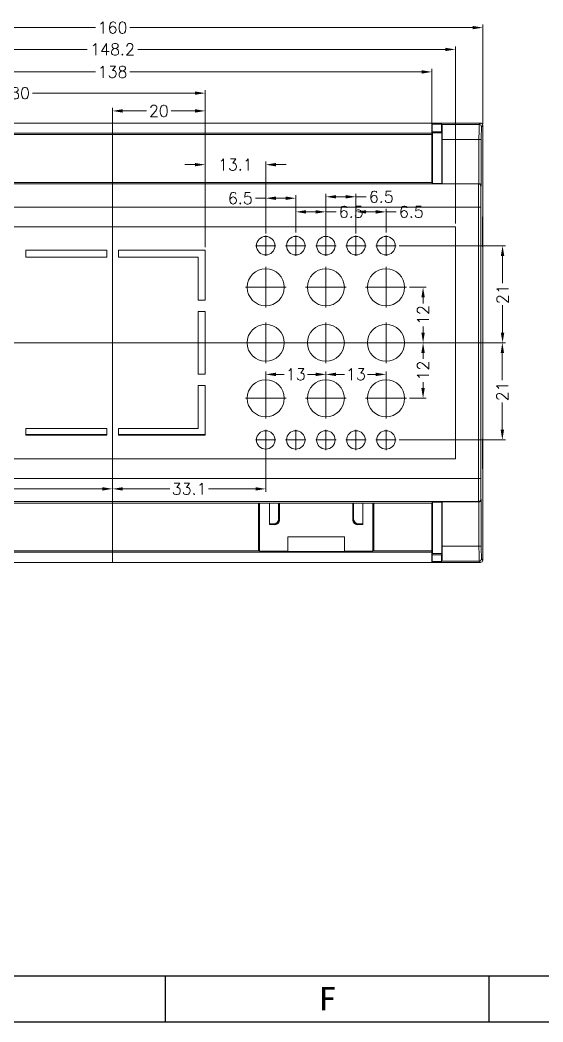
# Model space of a CAD drawing. Header units: millimetres. Extents: x -259 to 335, y 280 to 700.
# Drawn here: x -115.9 to -2.9, y 280.3 to 496.9 of the extents above; entities that cross this region are included whole.
import ezdxf
from ezdxf.enums import TextEntityAlignment as Align
from ezdxf.lldxf.tags import DXFTag

# ---------------------------------------------------------------- set-up
doc = ezdxf.new("R2010")
doc.units = ezdxf.units.MM
doc.header["$MEASUREMENT"] = 0
doc.layers.get('0').update_dxf_attribs({"linetype": 'CONTINUOUS'})
doc.layers.get('Defpoints').update_dxf_attribs({"linetype": 'CONTINUOUS'})
doc.layers.add('1', color=7, linetype='CONTINUOUS')
doc.styles.add('ROMANC', font='romanc.shx', dxfattribs={"bigfont": 'gbcbig.shx'})
doc.styles.add('TEXTSTYLE_0', font='txt', dxfattribs={"width": 0.8})
tags = doc.linetypes.add('CENTER', pattern=[47.5, 22, -8.5, 8.5, -8.5]).pattern_tags.tags
tags[10:11] = [DXFTag(74, 4), DXFTag(75, 0), DXFTag(340, '0'), DXFTag(46, 0.0), DXFTag(50, 0.0), DXFTag(44, 0.0), DXFTag(45, 0.0)]
tags[8:9] = [DXFTag(74, 4), DXFTag(75, 0), DXFTag(340, '0'), DXFTag(46, 0.0), DXFTag(50, 0.0), DXFTag(44, 0.0), DXFTag(45, 0.0)]
tags[6:7] = [DXFTag(74, 4), DXFTag(75, 0), DXFTag(340, '0'), DXFTag(46, 0.0), DXFTag(50, 0.0), DXFTag(44, 0.0), DXFTag(45, 0.0)]
tags[4:5] = [DXFTag(74, 4), DXFTag(75, 0), DXFTag(340, '0'), DXFTag(46, 0.0), DXFTag(50, 0.0), DXFTag(44, 0.0), DXFTag(45, 0.0)]
doc.dimstyles.new('YanXiu', dxfattribs={"dimtxt": 2.5, "dimasz": 2.2, "dimexe": 0.66, "dimexo": 0.66, "dimgap": 0.66, "dimtad": 0, "dimdec": 1, "dimzin": 0, "dimdsep": 46, "dimtxsty": 'ROMANC', "dimcen": 0, "dimclrd": 131, "dimclre": 131, "dimclrt": 42, "dimadec": 0, "dimazin": 0, "dimtfac": 1, "dimtdec": 4, "dimtofl": 0, "dimtmove": 0, "dimatfit": 3, "dimfxl": 0, "dimtolj": 1, "dimtzin": 0, "dimlwd": 0, "dimlwe": 0, "dimarcsym": 0})

# ---------------------------------------------------------------- blocks, each defined once
blk = doc.blocks.new('*D2')
at = {"color": 131, "lineweight": 5}
for p, q in [((-155.95, 447.81), (-155.95, 481.79)), ((-153.75, 481.13), (-118.63, 481.13)), ((-78.15, 481.13), (-113.26, 481.13)), ((-75.95, 447.81), (-75.95, 481.79))]:
    blk.add_line(p, q, dxfattribs=at)
at = {"color": 131, "lineweight": 18}
for points in [[(-153.75, 481.5), (-153.75, 480.77), (-155.95, 481.13)], [(-78.15, 481.5), (-78.15, 480.77), (-75.95, 481.13)]]:
    blk.add_solid(points, dxfattribs=at)
at = {"layer": 'Defpoints', "color": 0, "lineweight": 18}
for p in [(-75.95, 481.13), (-155.95, 447.15), (-75.95, 447.15)]:
    blk.add_point(p, dxfattribs=at)
at = {"color": 42, "lineweight": 18, "insert": (-115.95, 481.13), "char_height": 2.5, "attachment_point": 5, "style": 'ROMANC'}
blk.add_mtext('80', dxfattribs=at)
blk = doc.blocks.new('*D3')
at = {"color": 131, "lineweight": 5}
for p, q in [((-95.95, 471.16), (-95.95, 477.95)), ((-93.75, 477.29), (-88.63, 477.29)), ((-78.15, 477.29), (-83.26, 477.29)), ((-75.95, 477.36), (-75.95, 476.63))]:
    blk.add_line(p, q, dxfattribs=at)
at = {"color": 131, "lineweight": 18}
for points in [[(-93.75, 477.66), (-93.75, 476.92), (-95.95, 477.29)], [(-78.15, 477.66), (-78.15, 476.92), (-75.95, 477.29)]]:
    blk.add_solid(points, dxfattribs=at)
at = {"layer": 'Defpoints', "color": 0, "lineweight": 18}
for p in [(-75.95, 478.02), (-75.95, 477.29), (-95.95, 470.5)]:
    blk.add_point(p, dxfattribs=at)
at = {"color": 42, "lineweight": 18, "insert": (-85.95, 477.29), "char_height": 2.5, "attachment_point": 5, "style": 'ROMANC'}
blk.add_mtext('20', dxfattribs=at)
blk = doc.blocks.new('*D4')
at = {"color": 131, "lineweight": 5}
for p, q in [((-164.96, 474.75), (-164.96, 486.38)), ((-162.76, 485.72), (-99.64, 485.72)), ((-29.14, 485.72), (-92.25, 485.72)), ((-26.94, 474.75), (-26.94, 486.38))]:
    blk.add_line(p, q, dxfattribs=at)
at = {"color": 131, "lineweight": 18}
for points in [[(-162.76, 486.08), (-162.76, 485.35), (-164.96, 485.72)], [(-29.14, 486.08), (-29.14, 485.35), (-26.94, 485.72)]]:
    blk.add_solid(points, dxfattribs=at)
at = {"layer": 'Defpoints', "color": 0, "lineweight": 18}
for p in [(-26.94, 485.72), (-164.96, 474.09), (-26.94, 474.09)]:
    blk.add_point(p, dxfattribs=at)
at = {"color": 42, "lineweight": 18, "insert": (-95.95, 485.72), "char_height": 2.5, "attachment_point": 5, "style": 'ROMANC'}
blk.add_mtext('138', dxfattribs=at)
blk = doc.blocks.new('*D5')
at = {"color": 131, "lineweight": 5}
for p, q in [((-170.05, 452.91), (-170.05, 491.24)), ((-167.85, 490.58), (-101.43, 490.58)), ((-24.05, 490.58), (-90.46, 490.58)), ((-21.85, 452.91), (-21.85, 491.24))]:
    blk.add_line(p, q, dxfattribs=at)
at = {"color": 131, "lineweight": 18}
for points in [[(-167.85, 490.94), (-167.85, 490.21), (-170.05, 490.58)], [(-24.05, 490.94), (-24.05, 490.21), (-21.85, 490.58)]]:
    blk.add_solid(points, dxfattribs=at)
at = {"layer": 'Defpoints', "color": 0, "lineweight": 18}
for p in [(-21.85, 490.58), (-170.05, 452.25), (-21.85, 452.25)]:
    blk.add_point(p, dxfattribs=at)
at = {"color": 42, "lineweight": 18, "insert": (-95.95, 490.58), "char_height": 2.5, "attachment_point": 5, "style": 'ROMANC'}
blk.add_mtext('148.2', dxfattribs=at)
blk = doc.blocks.new('*D11')
at = {"color": 131, "lineweight": 5}
for p, q in [((-62.85, 458.41), (-65.05, 458.41)), ((-62.85, 450.81), (-62.85, 459.07)), ((-58.55, 458.41), (-60.65, 458.41)), ((-56.35, 451.01), (-56.35, 459.07))]:
    blk.add_line(p, q, dxfattribs=at)
at = {"color": 131, "lineweight": 18}
for points in [[(-60.65, 458.78), (-60.65, 458.04), (-62.85, 458.41)], [(-58.55, 458.78), (-58.55, 458.04), (-56.35, 458.41)]]:
    blk.add_solid(points, dxfattribs=at)
at = {"layer": 'Defpoints', "color": 0, "lineweight": 18}
for p in [(-56.35, 458.41), (-62.85, 450.15), (-56.35, 450.35)]:
    blk.add_point(p, dxfattribs=at)
at = {"color": 42, "lineweight": 18, "insert": (-68.33, 458.41), "char_height": 2.5, "attachment_point": 5, "style": 'ROMANC'}
blk.add_mtext('6.5', dxfattribs=at)
blk = doc.blocks.new('*D12')
at = {"color": 131, "lineweight": 5}
for p, q in [((-56.35, 453.59), (-56.35, 456.12)), ((-54.15, 455.46), (-52.05, 455.46)), ((-49.85, 449.96), (-49.85, 456.12)), ((-49.85, 455.46), (-47.65, 455.46))]:
    blk.add_line(p, q, dxfattribs=at)
at = {"color": 131, "lineweight": 18}
for points in [[(-54.15, 455.83), (-54.15, 455.09), (-56.35, 455.46)], [(-52.05, 455.83), (-52.05, 455.09), (-49.85, 455.46)]]:
    blk.add_solid(points, dxfattribs=at)
at = {"layer": 'Defpoints', "color": 0, "lineweight": 18}
for p in [(-49.85, 455.46), (-56.35, 452.93), (-49.85, 449.3)]:
    blk.add_point(p, dxfattribs=at)
at = {"color": 42, "lineweight": 18, "insert": (-44.37, 455.46), "char_height": 2.5, "attachment_point": 5, "style": 'ROMANC'}
blk.add_mtext('6.5', dxfattribs=at)
blk = doc.blocks.new('*D13')
at = {"color": 131, "lineweight": 5}
for p, q in [((-49.85, 453.7), (-49.85, 459.38)), ((-43.35, 450.81), (-43.35, 459.38)), ((-47.65, 458.72), (-45.55, 458.72)), ((-43.35, 458.72), (-41.15, 458.72))]:
    blk.add_line(p, q, dxfattribs=at)
at = {"color": 131, "lineweight": 18}
for points in [[(-47.65, 459.09), (-47.65, 458.36), (-49.85, 458.72)], [(-45.55, 459.09), (-45.55, 458.36), (-43.35, 458.72)]]:
    blk.add_solid(points, dxfattribs=at)
at = {"layer": 'Defpoints', "color": 0, "lineweight": 18}
for p in [(-43.35, 458.72), (-49.85, 453.04), (-43.35, 450.15)]:
    blk.add_point(p, dxfattribs=at)
at = {"color": 42, "lineweight": 18, "insert": (-37.87, 458.72), "char_height": 2.5, "attachment_point": 5, "style": 'ROMANC'}
blk.add_mtext('6.5', dxfattribs=at)
blk = doc.blocks.new('*D14')
at = {"color": 131, "lineweight": 5}
for p, q in [((-43.35, 453.56), (-43.35, 456.12)), ((-41.15, 455.46), (-39.05, 455.46)), ((-36.85, 451.01), (-36.85, 456.12)), ((-36.85, 455.46), (-34.65, 455.46))]:
    blk.add_line(p, q, dxfattribs=at)
at = {"color": 131, "lineweight": 18}
for points in [[(-41.15, 455.83), (-41.15, 455.09), (-43.35, 455.46)], [(-39.05, 455.83), (-39.05, 455.09), (-36.85, 455.46)]]:
    blk.add_solid(points, dxfattribs=at)
at = {"layer": 'Defpoints', "color": 0, "lineweight": 18}
for p in [(-36.85, 455.46), (-43.35, 452.9), (-36.85, 450.35)]:
    blk.add_point(p, dxfattribs=at)
at = {"color": 42, "lineweight": 18, "insert": (-31.37, 455.46), "char_height": 2.5, "attachment_point": 5, "style": 'ROMANC'}
blk.add_mtext('6.5', dxfattribs=at)
blk = doc.blocks.new('*D15')
at = {"color": 131, "lineweight": 5}
for p, q in [((-33.99, 448.15), (-11, 448.15)), ((-11.66, 445.95), (-11.66, 440.04)), ((-11.66, 429.35), (-11.66, 435.27)), ((-19.92, 427.15), (-11, 427.15))]:
    blk.add_line(p, q, dxfattribs=at)
at = {"color": 131, "lineweight": 18}
for points in [[(-12.03, 445.95), (-11.29, 445.95), (-11.66, 448.15)], [(-12.03, 429.35), (-11.29, 429.35), (-11.66, 427.15)]]:
    blk.add_solid(points, dxfattribs=at)
at = {"layer": 'Defpoints', "color": 0, "lineweight": 18}
for p in [(-34.65, 448.15), (-20.58, 427.15), (-11.66, 427.15)]:
    blk.add_point(p, dxfattribs=at)
at = {"color": 42, "lineweight": 18, "insert": (-11.66, 437.65), "char_height": 2.5, "attachment_point": 5, "rotation": 90, "style": 'ROMANC'}
blk.add_mtext('21', dxfattribs=at)
blk = doc.blocks.new('*D16')
at = {"color": 131, "lineweight": 5}
for p, q in [((-31.79, 439.15), (-28.18, 439.15)), ((-28.84, 436.95), (-28.84, 435.66)), ((-28.84, 429.35), (-28.84, 430.65)), ((-30.85, 427.15), (-28.18, 427.15))]:
    blk.add_line(p, q, dxfattribs=at)
at = {"color": 131, "lineweight": 18}
for points in [[(-29.21, 436.95), (-28.47, 436.95), (-28.84, 439.15)], [(-29.21, 429.35), (-28.47, 429.35), (-28.84, 427.15)]]:
    blk.add_solid(points, dxfattribs=at)
at = {"layer": 'Defpoints', "color": 0, "lineweight": 18}
for p in [(-32.45, 439.15), (-31.51, 427.15), (-28.84, 427.15)]:
    blk.add_point(p, dxfattribs=at)
at = {"color": 42, "lineweight": 18, "insert": (-28.84, 433.15), "char_height": 2.5, "attachment_point": 5, "rotation": 90, "style": 'ROMANC'}
blk.add_mtext('12', dxfattribs=at)
blk = doc.blocks.new('*D17')
at = {"color": 131, "lineweight": 5}
for p, q in [((-30.19, 427.15), (-28.18, 427.15)), ((-28.84, 424.95), (-28.84, 423.66)), ((-28.84, 417.35), (-28.84, 418.65)), ((-31.79, 415.15), (-28.18, 415.15))]:
    blk.add_line(p, q, dxfattribs=at)
at = {"color": 131, "lineweight": 18}
for points in [[(-29.21, 424.95), (-28.47, 424.95), (-28.84, 427.15)], [(-29.21, 417.35), (-28.47, 417.35), (-28.84, 415.15)]]:
    blk.add_solid(points, dxfattribs=at)
at = {"layer": 'Defpoints', "color": 0, "lineweight": 18}
for p in [(-30.85, 427.15), (-32.45, 415.15), (-28.84, 415.15)]:
    blk.add_point(p, dxfattribs=at)
at = {"color": 42, "lineweight": 18, "insert": (-28.84, 421.15), "char_height": 2.5, "attachment_point": 5, "rotation": 90, "style": 'ROMANC'}
blk.add_mtext('12', dxfattribs=at)
blk = doc.blocks.new('*D18')
at = {"color": 131, "lineweight": 5}
for p, q in [((-62.85, 418.24), (-62.85, 420.98)), ((-60.65, 420.32), (-58.85, 420.32)), ((-52.05, 420.32), (-53.84, 420.32)), ((-49.85, 418.24), (-49.85, 420.98))]:
    blk.add_line(p, q, dxfattribs=at)
at = {"color": 131, "lineweight": 18}
for points in [[(-60.65, 420.69), (-60.65, 419.95), (-62.85, 420.32)], [(-52.05, 420.69), (-52.05, 419.95), (-49.85, 420.32)]]:
    blk.add_solid(points, dxfattribs=at)
at = {"layer": 'Defpoints', "color": 0, "lineweight": 18}
for p in [(-49.85, 420.32), (-62.85, 417.58), (-49.85, 417.58)]:
    blk.add_point(p, dxfattribs=at)
at = {"color": 42, "lineweight": 18, "insert": (-56.35, 420.32), "char_height": 2.5, "attachment_point": 5, "style": 'ROMANC'}
blk.add_mtext('13', dxfattribs=at)
blk = doc.blocks.new('*D19')
at = {"color": 131, "lineweight": 5}
for p, q in [((-49.85, 420.27), (-49.85, 420.98)), ((-47.65, 420.32), (-45.85, 420.32)), ((-39.05, 420.32), (-40.84, 420.32)), ((-36.85, 418.38), (-36.85, 420.98))]:
    blk.add_line(p, q, dxfattribs=at)
at = {"color": 131, "lineweight": 18}
for points in [[(-47.65, 420.69), (-47.65, 419.95), (-49.85, 420.32)], [(-39.05, 420.69), (-39.05, 419.95), (-36.85, 420.32)]]:
    blk.add_solid(points, dxfattribs=at)
at = {"layer": 'Defpoints', "color": 0, "lineweight": 18}
for p in [(-36.85, 420.32), (-49.85, 419.61), (-36.85, 417.72)]:
    blk.add_point(p, dxfattribs=at)
at = {"color": 42, "lineweight": 18, "insert": (-43.35, 420.32), "char_height": 2.5, "attachment_point": 5, "style": 'ROMANC'}
blk.add_mtext('13', dxfattribs=at)
blk = doc.blocks.new('*D20')
at = {"color": 131, "lineweight": 5}
for p, q in [((-12.73, 427.15), (-11.05, 427.15)), ((-11.71, 424.95), (-11.71, 419.04)), ((-11.71, 408.35), (-11.71, 414.27)), ((-33.99, 406.15), (-11.05, 406.15))]:
    blk.add_line(p, q, dxfattribs=at)
at = {"color": 131, "lineweight": 18}
for points in [[(-12.07, 424.95), (-11.34, 424.95), (-11.71, 427.15)], [(-12.07, 408.35), (-11.34, 408.35), (-11.71, 406.15)]]:
    blk.add_solid(points, dxfattribs=at)
at = {"layer": 'Defpoints', "color": 0, "lineweight": 18}
for p in [(-13.39, 427.15), (-11.71, 427.15), (-34.65, 406.15)]:
    blk.add_point(p, dxfattribs=at)
at = {"color": 42, "lineweight": 18, "insert": (-11.71, 416.65), "char_height": 2.5, "attachment_point": 5, "rotation": 90, "style": 'ROMANC'}
blk.add_mtext('21', dxfattribs=at)
blk = doc.blocks.new('SUN_6HWZ35TKK40GSGJE8VEUYAXIAKM')
at = {"color": 7, "linetype": 'Continuous'}
for p, q in [((-584, 10), (-10, 10)), ((-420, 0), (-420, 10)), ((-350, 0), (-350, 10)), ((-594, 0), (0, 0))]:
    blk.add_line(p, q, dxfattribs=at)
at = {"color": 2, "style": 'TEXTSTYLE_0', "width": 0.937433}
blk.add_text('F', height=5, dxfattribs=at).set_placement((-386.99, 2.53), (-382.99, 2.53), align=Align.FIT)
blk = doc.blocks.new('*D32')
at = {"color": 131, "lineweight": 5}
for p, q in [((-75.95, 465.46), (-75.95, 466.33)), ((-62.85, 458.41), (-62.85, 466.33)), ((-78.15, 465.67), (-80.35, 465.67)), ((-60.65, 465.67), (-58.45, 465.67))]:
    blk.add_line(p, q, dxfattribs=at)
at = {"color": 131, "lineweight": 18}
for points in [[(-78.15, 466.03), (-78.15, 465.3), (-75.95, 465.67)], [(-60.65, 466.03), (-60.65, 465.3), (-62.85, 465.67)]]:
    blk.add_solid(points, dxfattribs=at)
at = {"layer": 'Defpoints', "color": 0, "lineweight": 18}
for p in [(-75.95, 464.8), (-62.85, 465.67), (-62.85, 457.75)]:
    blk.add_point(p, dxfattribs=at)
at = {"color": 42, "lineweight": 18, "insert": (-69.4, 465.67), "char_height": 2.5, "attachment_point": 5, "style": 'ROMANC'}
blk.add_mtext('13.1', dxfattribs=at)
blk = doc.blocks.new('*D34')
at = {"color": 131, "lineweight": 5}
for p, q in [((-175.95, 474.22), (-175.95, 495.95)), ((-173.75, 495.29), (-99.64, 495.29)), ((-18.15, 495.29), (-92.25, 495.29)), ((-15.95, 474.4), (-15.95, 495.95))]:
    blk.add_line(p, q, dxfattribs=at)
at = {"color": 131, "lineweight": 18}
for points in [[(-173.75, 495.66), (-173.75, 494.93), (-175.95, 495.29)], [(-18.15, 495.66), (-18.15, 494.93), (-15.95, 495.29)]]:
    blk.add_solid(points, dxfattribs=at)
at = {"layer": 'Defpoints', "color": 0, "lineweight": 18}
for p in [(-15.95, 495.29), (-175.95, 473.56), (-15.95, 473.74)]:
    blk.add_point(p, dxfattribs=at)
at = {"color": 42, "lineweight": 18, "insert": (-95.95, 495.29), "char_height": 2.5, "attachment_point": 5, "style": 'ROMANC'}
blk.add_mtext('160', dxfattribs=at)
blk = doc.blocks.new('*D36')
at = {"color": 131, "lineweight": 5}
for p, q in [((-164.05, 411.03), (-164.05, 394.91)), ((-95.95, 399.7), (-95.95, 394.91)), ((-161.85, 395.57), (-134.17, 395.57)), ((-98.15, 395.57), (-125.82, 395.57))]:
    blk.add_line(p, q, dxfattribs=at)
at = {"color": 131, "lineweight": 18}
for points in [[(-161.85, 395.93), (-161.85, 395.2), (-164.05, 395.57)], [(-98.15, 395.93), (-98.15, 395.2), (-95.95, 395.57)]]:
    blk.add_solid(points, dxfattribs=at)
at = {"layer": 'Defpoints', "color": 0, "lineweight": 18}
for p in [(-164.05, 411.69), (-95.95, 400.36), (-95.95, 395.57)]:
    blk.add_point(p, dxfattribs=at)
at = {"color": 42, "lineweight": 18, "insert": (-130, 395.57), "char_height": 2.5, "attachment_point": 5, "style": 'ROMANC'}
blk.add_mtext('68.1', dxfattribs=at)
blk = doc.blocks.new('*D37')
at = {"color": 131, "lineweight": 5}
for p, q in [((-62.85, 404.31), (-62.85, 394.91)), ((-95.95, 399.04), (-95.95, 394.91)), ((-93.75, 395.57), (-83.57, 395.57)), ((-65.05, 395.57), (-75.22, 395.57))]:
    blk.add_line(p, q, dxfattribs=at)
at = {"color": 131, "lineweight": 18}
for points in [[(-93.75, 395.93), (-93.75, 395.2), (-95.95, 395.57)], [(-65.05, 395.93), (-65.05, 395.2), (-62.85, 395.57)]]:
    blk.add_solid(points, dxfattribs=at)
at = {"layer": 'Defpoints', "color": 0, "lineweight": 18}
for p in [(-62.85, 404.97), (-95.95, 399.7), (-62.85, 395.57)]:
    blk.add_point(p, dxfattribs=at)
at = {"color": 42, "lineweight": 18, "insert": (-79.4, 395.57), "char_height": 2.5, "attachment_point": 5, "style": 'ROMANC'}
blk.add_mtext('33.1', dxfattribs=at)

msp = doc.modelspace()

# ---------------------------------------------------------------- linework, layer by layer
at = {"layer": '1', "color": 7, "linetype": 'Continuous', "lineweight": 13}
for p, q in [((-16.45, 474.65), (-175.45, 474.65)), ((-26.94, 474.65), (-26.84, 474.41)), ((-16.45, 474.65), (-26.94, 474.65)), ((-26.94, 474.65), (-26.94, 473.52)), ((-24.86, 474.41), (-26.84, 474.41)), ((-26.84, 474.41), (-26.84, 472.77)), ((-24.86, 474.41), (-24.86, 472.77)), ((-24.77, 474.34), (-24.86, 474.41)), ((-16.45, 474.65), (-16.73, 474.34)), ((-26.94, 472.45), (-164.96, 472.45)), ((-26.94, 473.52), (-26.93, 473.52)), ((-26.94, 473.45), (-26.94, 472.45)), ((-26.93, 473.45), (-26.94, 473.45)), ((-26.93, 472.45), (-26.94, 472.45)), ((-26.93, 473.52), (-26.93, 461.8)), ((-26.93, 472.45), (-26.93, 473.45)), ((-26.93, 473.45), (-26.93, 473.45)), ((-26.93, 472.45), (-26.93, 472.45)), ((-26.84, 472.77), (-26.82, 472.53)), ((-24.86, 472.77), (-26.84, 472.77)), ((-26.82, 461.58), (-26.82, 472.53)), ((-26.82, 472.53), (-24.78, 472.53)), ((-24.78, 472.53), (-24.86, 472.77)), ((-24.78, 472.53), (-24.78, 471.61)), ((-24.77, 474.34), (-16.73, 474.34)), ((-16.23, 473.84), (-15.95, 474.15)), ((-15.95, 474.15), (-15.95, 380.15)), ((-15.95, 380.15), (-15.95, 474.15)), ((-26.93, 472.17), (-164.96, 472.17)), ((-24.78, 471.61), (-24.75, 471.6)), ((-24.78, 471.61), (-24.78, 470.15)), ((-24.78, 470.15), (-24.75, 470.17)), ((-24.78, 470.15), (-24.78, 464.75)), ((-24.71, 461.54), (-24.71, 471.14)), ((-24.71, 471.14), (-16.76, 471.14)), ((-16.76, 471.14), (-16.76, 461.54)), ((-16.76, 471.14), (-16.26, 471.14)), ((-16.26, 461.05), (-16.26, 471.14)), ((-24.78, 464.75), (-24.75, 464.73)), ((-24.78, 464.75), (-24.78, 462.82)), ((-24.78, 462.82), (-24.75, 462.83)), ((-24.78, 462.82), (-24.78, 461.58)), ((-16.87, 397.81), (-16.87, 456.5)), ((-16.87, 456.5), (-16.37, 456.5)), ((-16.37, 456.5), (-16.37, 397.81)), ((-15.98, 454.4), (-16.01, 454.4)), ((-16.01, 454.4), (-16.01, 447.9)), ((-15.98, 454.4), (-15.98, 447.9)), ((-21.85, 452.25), (-170.05, 452.25)), ((-21.85, 402.05), (-21.85, 452.25)), ((-114.7, 447.15), (-97.2, 447.15)), ((-114.7, 447.15), (-114.7, 445.65)), ((-97.2, 447.15), (-97.2, 445.65)), ((-94.7, 447.15), (-75.95, 447.15)), ((-94.7, 447.15), (-94.7, 445.65)), ((-75.95, 436.4), (-75.95, 447.15)), ((-15.98, 447.9), (-16.01, 447.9)), ((-114.7, 445.65), (-97.2, 445.65)), ((-94.7, 445.65), (-77.45, 445.65)), ((-77.45, 436.4), (-77.45, 445.65)), ((-75.95, 436.4), (-77.45, 436.4)), ((-77.45, 420.4), (-77.45, 433.9)), ((-75.95, 433.9), (-77.45, 433.9)), ((-75.95, 420.4), (-75.95, 433.9)), ((-75.95, 420.4), (-77.45, 420.4)), ((-75.95, 417.9), (-77.45, 417.9)), ((-77.45, 408.65), (-77.45, 417.9)), ((-75.95, 407.15), (-75.95, 417.9)), ((-97.2, 408.65), (-114.7, 408.65)), ((-114.7, 407.15), (-114.7, 408.65)), ((-114.7, 407.36), (-97.2, 407.36)), ((-97.2, 407.15), (-97.2, 408.65)), ((-77.45, 408.65), (-94.7, 408.65)), ((-94.7, 407.15), (-94.7, 408.65)), ((-94.7, 407.36), (-75.95, 407.36)), ((-97.2, 407.15), (-114.7, 407.15)), ((-75.95, 407.15), (-94.7, 407.15)), ((-15.98, 406.4), (-16.01, 406.4)), ((-16.01, 399.9), (-16.01, 406.4)), ((-15.98, 399.9), (-15.98, 406.4)), ((-170.05, 402.05), (-21.85, 402.05)), ((-15.98, 399.9), (-16.01, 399.9)), ((-16.87, 397.81), (-16.37, 397.81)), ((-64.44, 382.14), (-64.44, 392.5)), ((-64.22, 382.07), (-64.22, 392.5)), ((-62.02, 387.83), (-62.02, 392.5)), ((-60.05, 389.03), (-60.05, 392.5)), ((-59.96, 388.95), (-59.96, 392.5)), ((-59.85, 388.83), (-59.85, 392.5)), ((-44.05, 392.5), (-44.05, 388.83)), ((-43.93, 392.5), (-43.93, 388.95)), ((-43.85, 392.5), (-43.85, 389.03)), ((-41.87, 392.5), (-41.87, 387.83)), ((-39.67, 392.5), (-39.67, 382.07)), ((-39.45, 382.14), (-39.45, 392.5)), ((-26.93, 380.78), (-26.93, 392.5)), ((-26.82, 392.72), (-26.82, 381.57)), ((-24.78, 391.48), (-24.78, 392.72)), ((-24.71, 392.76), (-24.71, 383.16)), ((-16.76, 383.16), (-16.76, 392.76)), ((-16.26, 393.26), (-16.26, 383.16)), ((-24.78, 391.48), (-24.75, 391.47)), ((-24.78, 389.56), (-24.78, 391.48)), ((-61.04, 388.03), (-62.02, 388.03)), ((-60.96, 387.95), (-62.02, 387.95)), ((-60.85, 387.83), (-62.02, 387.83)), ((-60.85, 387.83), (-60.96, 387.95)), ((-59.96, 388.95), (-59.85, 388.83)), ((-44.05, 388.83), (-43.93, 388.95)), ((-42.93, 387.95), (-43.05, 387.83)), ((-43.05, 387.83), (-41.87, 387.83)), ((-42.93, 387.95), (-41.87, 387.95)), ((-41.87, 388.03), (-42.85, 388.03)), ((-24.78, 389.56), (-24.75, 389.57)), ((-24.78, 384.15), (-24.78, 389.56)), ((-58.05, 385.22), (-58.05, 382.02)), ((-45.85, 385.22), (-58.05, 385.22)), ((-45.85, 382.02), (-45.85, 385.22)), ((-24.78, 384.15), (-24.75, 384.14)), ((-24.78, 382.69), (-24.78, 384.15)), ((-164.96, 381.85), (-26.94, 381.85)), ((-64.44, 382.14), (-127.45, 382.14)), ((-64.44, 382.14), (-64.22, 382.07)), ((-58.05, 382.07), (-64.22, 382.07)), ((-58.05, 382.02), (-45.85, 382.02)), ((-39.67, 382.07), (-45.85, 382.07)), ((-39.45, 382.14), (-39.67, 382.07)), ((-26.93, 382.14), (-39.45, 382.14)), ((-26.94, 380.85), (-26.94, 381.85)), ((-26.93, 381.85), (-26.94, 381.85)), ((-26.93, 381.85), (-26.93, 380.85)), ((-26.93, 381.85), (-26.93, 381.85)), ((-26.84, 381.34), (-26.82, 381.57)), ((-26.84, 379.89), (-26.84, 381.34)), ((-26.84, 381.34), (-24.86, 381.34)), ((-26.82, 381.57), (-24.78, 381.57)), ((-24.86, 381.34), (-24.78, 381.57)), ((-24.86, 381.34), (-24.86, 379.89)), ((-24.78, 382.69), (-24.75, 382.71)), ((-24.78, 381.57), (-24.78, 382.69)), ((-24.71, 383.16), (-16.76, 383.16)), ((-16.76, 383.16), (-16.26, 383.16)), ((-175.45, 379.65), (-16.45, 379.65)), ((-26.93, 380.85), (-26.94, 380.85)), ((-26.94, 379.65), (-26.94, 380.78)), ((-26.94, 380.78), (-26.93, 380.78)), ((-26.84, 379.89), (-26.94, 379.65)), ((-16.45, 379.65), (-26.94, 379.65)), ((-26.93, 380.85), (-26.93, 380.85)), ((-26.84, 379.89), (-24.86, 379.89)), ((-24.77, 379.96), (-24.86, 379.89)), ((-24.77, 379.96), (-16.73, 379.96)), ((-16.45, 379.65), (-16.73, 379.96)), ((-16.23, 380.46), (-15.95, 380.15))]:
    msp.add_line(p, q, dxfattribs=at)
at = {"layer": '1', "color": 1, "linetype": 'CENTER', "lineweight": 18, "ltscale": 0.38}
for p, q in [((-95.95, 379.65), (-95.95, 474.65)), ((-175.95, 427.15), (-15.95, 427.15))]:
    msp.add_line(p, q, dxfattribs=at)
at = {"layer": '1', "color": 1, "linetype": 'CENTER', "lineweight": 18, "ltscale": 0.08}
for p, q in [((-62.85, 445.95), (-62.85, 450.35)), ((-56.35, 445.95), (-56.35, 450.35)), ((-49.85, 445.95), (-49.85, 450.35)), ((-43.35, 445.95), (-43.35, 450.35)), ((-36.85, 445.95), (-36.85, 450.35)), ((-65.05, 448.15), (-60.65, 448.15)), ((-58.55, 448.15), (-54.15, 448.15)), ((-52.05, 448.15), (-47.65, 448.15)), ((-45.55, 448.15), (-41.15, 448.15)), ((-39.05, 448.15), (-34.65, 448.15)), ((-62.85, 403.95), (-62.85, 408.35)), ((-56.35, 403.95), (-56.35, 408.35)), ((-49.85, 403.95), (-49.85, 408.35)), ((-43.35, 403.95), (-43.35, 408.35)), ((-36.85, 403.95), (-36.85, 408.35)), ((-65.05, 406.15), (-60.65, 406.15)), ((-58.55, 406.15), (-54.15, 406.15)), ((-52.05, 406.15), (-47.65, 406.15)), ((-45.55, 406.15), (-41.15, 406.15)), ((-39.05, 406.15), (-34.65, 406.15))]:
    msp.add_line(p, q, dxfattribs=at)
at = {"layer": '1', "color": 1, "linetype": 'CENTER', "lineweight": 18, "ltscale": 0.16}
for p, q in [((-62.85, 434.75), (-62.85, 443.55)), ((-49.85, 434.75), (-49.85, 443.55)), ((-36.85, 434.75), (-36.85, 443.55)), ((-67.25, 439.15), (-58.45, 439.15)), ((-54.25, 439.15), (-45.45, 439.15)), ((-41.25, 439.15), (-32.45, 439.15)), ((-62.85, 422.75), (-62.85, 431.55)), ((-49.85, 422.75), (-49.85, 431.55)), ((-36.85, 422.75), (-36.85, 431.55)), ((-67.25, 427.15), (-58.45, 427.15)), ((-54.25, 427.15), (-45.45, 427.15)), ((-41.25, 427.15), (-32.45, 427.15)), ((-62.85, 410.75), (-62.85, 419.55)), ((-49.85, 410.75), (-49.85, 419.55)), ((-36.85, 410.75), (-36.85, 419.55)), ((-67.25, 415.15), (-58.45, 415.15)), ((-54.25, 415.15), (-45.45, 415.15)), ((-41.25, 415.15), (-32.45, 415.15))]:
    msp.add_line(p, q, dxfattribs=at)
at = {"layer": '1', "color": 7, "linetype": 'Continuous', "lineweight": 13}
for centre, radius in [((-62.85, 448.15), 2), ((-56.35, 448.15), 2), ((-49.85, 448.15), 2), ((-43.35, 448.15), 2), ((-36.85, 448.15), 2), ((-62.85, 439.15), 4), ((-49.85, 439.15), 4), ((-36.85, 439.15), 4), ((-62.85, 427.15), 4), ((-49.85, 427.15), 4), ((-36.85, 427.15), 4), ((-62.85, 415.15), 4), ((-49.85, 415.15), 4), ((-36.85, 415.15), 4), ((-62.85, 406.15), 2), ((-56.35, 406.15), 2), ((-49.85, 406.15), 2), ((-43.35, 406.15), 2), ((-36.85, 406.15), 2)]:
    msp.add_circle(centre, radius, dxfattribs=at)
for centre, major_axis, ratio, start_param, end_param in [((-16.45, 474.15), (0.334, 0.372), 0.999833, 5.444718, 7.015355), ((-16.45, 474.15), (-0.354, -0.354), 0.999753, 2.356318, 3.926867), ((-24.77, 471.14), (0, -3.2), 0.017455, 1.570796, 3.128003), ((-16.72, 471.14), (0, -3.2), 0.010309, 3.155183, 4.712389), ((-16.73, 473.84), (-0.372, 0.334), 0.999833, 3.873928, 5.444558), ((-16.22, 471.14), (0, -2.7), 0.012218, 3.155183, 4.712389), ((-16.82, 460.99), (-0.325, 0.38), 0.999871, 4.003833, 5.574502), ((-16.82, 393.31), (-0.325, -0.38), 0.999871, 0.708684, 2.279352), ((-61.05, 389.03), (-0.709, 0.709), 0.997265, 2.357564, 3.925621), ((-60.96, 388.95), (-0.709, 0.709), 0.997265, 2.357564, 3.925621), ((-42.93, 388.95), (0.709, 0.709), 0.997265, 2.357564, 3.925621), ((-42.84, 389.03), (0.709, 0.709), 0.997265, 2.357564, 3.925621), ((-24.77, 383.16), (0, -3.2), 0.017455, 0.01359, 1.570796), ((-16.72, 383.16), (0, -3.2), 0.010309, 4.712389, 6.269595), ((-16.22, 383.16), (0, -2.7), 0.012218, 4.712389, 6.269595), ((-16.73, 380.46), (-0.372, -0.334), 0.999833, 0.838627, 2.409257), ((-16.45, 380.15), (-0.354, 0.354), 0.999753, 2.356318, 3.926867)]:
    msp.add_ellipse(centre, major_axis=major_axis, ratio=ratio, start_param=start_param, end_param=end_param, dxfattribs=at)
at = {"layer": '1', "color": 7, "linetype": 'Continuous', "lineweight": 13, "extrusion": (0, 0, -1)}
for centre, major_axis, ratio, start_param, end_param in [((-60.85, 388.83), (-0.709, 0.709), 0.997265, 2.357564, 3.925621), ((-43.04, 388.83), (0.709, 0.709), 0.997265, 2.357564, 3.925621), ((-16.45, 380.15), (0.334, -0.372), 0.999833, 5.444718, 7.015355)]:
    msp.add_ellipse(centre, major_axis=major_axis, ratio=ratio, start_param=start_param, end_param=end_param, dxfattribs=at)
at = {"layer": '1', "color": 7, "linetype": 'Continuous', "lineweight": 13}
for points in [[(-24.75, 471.6), (-24.74, 471.6), (-24.74, 471.24), (-24.74, 470.88), (-24.74, 470.53), (-24.74, 470.17), (-24.75, 470.17)], [(-24.75, 382.71), (-24.74, 382.71), (-24.74, 383.07), (-24.74, 383.42), (-24.74, 383.78), (-24.74, 384.13), (-24.75, 384.14)]]:
    msp.add_rational_spline(points, [0.500005364418, 0.501091003418, 0.667755901814, 1, 0.667755901814, 0.501091003418, 0.500005364418], degree=3, knots=[0, 0, 0, 0, 0.5, 0.5, 0.5, 1, 1, 1, 1], dxfattribs=at)
for points, knots in [([(-24.75, 464.73), (-24.75, 464.73), (-24.74, 464.71), (-24.74, 464.61), (-24.74, 464.54), (-24.73, 464.36), (-24.73, 464.26), (-24.73, 464.03), (-24.73, 463.91), (-24.73, 463.66), (-24.73, 463.54), (-24.73, 463.31), (-24.73, 463.2), (-24.74, 462.94), (-24.74, 462.83), (-24.75, 462.83)], [0, 0, 0, 0, 0.125, 0.125, 0.25, 0.25, 0.375, 0.375, 0.5, 0.5, 0.625, 0.625, 0.75, 0.75, 1, 1, 1, 1]), ([(-16.82, 461.49), (-21.59, 461.49), (-26.37, 461.49), (-36.57, 461.49), (-42, 461.49), (-79.77, 461.49), (-112.12, 461.49), (-149.89, 461.49), (-155.32, 461.49), (-165.53, 461.49), (-170.3, 461.49), (-175.07, 461.49)], [0, 0, 0, 0, 0.090508, 0.090508, 0.193403, 0.193403, 0.806597, 0.806597, 0.909492, 0.909492, 1, 1, 1, 1]), ([(-164.97, 461.8), (-163.56, 461.8), (-162.16, 461.8), (-155.32, 461.8), (-149.89, 461.8), (-112.12, 461.8), (-79.77, 461.8), (-42, 461.8), (-36.57, 461.8), (-29.74, 461.8), (-28.33, 461.8), (-26.93, 461.8)], [0, 0, 0, 0, 0.030544, 0.030544, 0.148506, 0.148506, 0.851494, 0.851494, 0.969456, 0.969456, 1, 1, 1, 1]), ([(-26.82, 461.58), (-26.82, 461.58), (-26.82, 461.59), (-26.84, 461.62), (-26.85, 461.66), (-26.89, 461.73), (-26.91, 461.77), (-26.93, 461.8)], [0, 0, 0, 0, 0.019139, 0.019139, 0.509569, 0.509569, 1, 1, 1, 1]), ([(-24.71, 461.54), (-24.73, 461.55), (-24.74, 461.56), (-24.76, 461.57), (-24.77, 461.58), (-24.78, 461.58)], [0, 0, 0, 0, 0.553926, 0.553926, 1, 1, 1, 1]), ([(-16.82, 461.49), (-16.82, 461.49), (-16.82, 461.48), (-16.82, 461.46), (-16.82, 461.46), (-16.83, 461.45), (-16.83, 461.43), (-16.83, 461.41), (-16.83, 461.36), (-16.83, 461.27), (-16.84, 461.16), (-16.84, 461.07), (-16.84, 461.03), (-16.84, 460.98), (-16.84, 460.96), (-16.84, 460.93), (-16.84, 460.91), (-16.85, 460.81), (-16.85, 460.64), (-16.85, 460.45), (-16.85, 460.24), (-16.86, 460.13), (-16.86, 459.9), (-16.86, 459.78), (-16.86, 459.52), (-16.86, 459.39), (-16.86, 459.22), (-16.86, 459.19), (-16.86, 459.12), (-16.86, 459.01), (-16.87, 458.91), (-16.87, 458.69), (-16.87, 458.4), (-16.87, 458.1), (-16.87, 457.86), (-16.87, 457.78), (-16.87, 457.67), (-16.87, 457.63), (-16.87, 457.55), (-16.87, 457.51), (-16.87, 457.31), (-16.87, 456.98), (-16.87, 456.66), (-16.87, 456.5)], [0, 0, 0, 0, 0.0625, 0.0625, 0.078125, 0.078125, 0.09375, 0.125, 0.125, 0.1875, 0.25, 0.25, 0.28125, 0.28125, 0.296875, 0.296875, 0.3125, 0.3125, 0.375, 0.4375, 0.4375, 0.5, 0.5, 0.5625, 0.5625, 0.625, 0.625, 0.640625, 0.640625, 0.65625, 0.6875, 0.6875, 0.75, 0.8125, 0.8125, 0.84375, 0.84375, 0.859375, 0.859375, 0.875, 0.875, 0.9375, 1, 1, 1, 1]), ([(-16.76, 461.54), (-16.77, 461.54), (-16.77, 461.53), (-16.79, 461.52), (-16.8, 461.51), (-16.82, 461.49)], [0, 0, 0, 0, 0.224571, 0.224571, 1, 1, 1, 1]), ([(-16.76, 461.54), (-16.75, 461.54), (-16.75, 461.54), (-16.74, 461.54), (-16.73, 461.54), (-16.72, 461.54), (-16.71, 461.54), (-16.7, 461.54), (-16.7, 461.54), (-16.69, 461.54), (-16.68, 461.53), (-16.67, 461.53), (-16.66, 461.53), (-16.65, 461.53), (-16.64, 461.53), (-16.63, 461.52), (-16.63, 461.52), (-16.62, 461.52), (-16.61, 461.52), (-16.6, 461.51), (-16.59, 461.51), (-16.58, 461.51), (-16.57, 461.5), (-16.56, 461.5), (-16.56, 461.5), (-16.55, 461.49), (-16.54, 461.49), (-16.53, 461.48), (-16.52, 461.48), (-16.51, 461.47), (-16.51, 461.47), (-16.5, 461.46), (-16.49, 461.46), (-16.48, 461.45), (-16.47, 461.45), (-16.46, 461.44), (-16.46, 461.44), (-16.45, 461.43), (-16.44, 461.43), (-16.43, 461.42), (-16.43, 461.41), (-16.42, 461.41), (-16.41, 461.4), (-16.41, 461.39), (-16.4, 461.39), (-16.39, 461.38), (-16.38, 461.37), (-16.37, 461.36), (-16.35, 461.33), (-16.33, 461.3), (-16.31, 461.25), (-16.29, 461.22), (-16.28, 461.2), (-16.28, 461.19), (-16.28, 461.17), (-16.27, 461.16), (-16.27, 461.14), (-16.27, 461.13), (-16.26, 461.11), (-16.26, 461.09), (-16.26, 461.07), (-16.26, 461.05), (-16.26, 461.05)], [0, 0, 0, 0, 0.009235, 0.018505, 0.027812, 0.037162, 0.046555, 0.055996, 0.065487, 0.075031, 0.084631, 0.09429, 0.104011, 0.113796, 0.123649, 0.133571, 0.143566, 0.153635, 0.163782, 0.174008, 0.184316, 0.194709, 0.205188, 0.215756, 0.226414, 0.237166, 0.248013, 0.258956, 0.269998, 0.281141, 0.292386, 0.303736, 0.315191, 0.326754, 0.338427, 0.35021, 0.362105, 0.374115, 0.386239, 0.398481, 0.41084, 0.423319, 0.435918, 0.44864, 0.461484, 0.474453, 0.487547, 0.500768, 0.556132, 0.616046, 0.680554, 0.749691, 0.766983, 0.785994, 0.806725, 0.829175, 0.853346, 0.879236, 0.906846, 0.936177, 0.967228, 1, 1, 1, 1]), ([(-16.37, 456.5), (-16.37, 456.79), (-16.37, 457.08), (-16.37, 457.66), (-16.37, 457.94), (-16.37, 458.48), (-16.37, 458.74), (-16.36, 459.23), (-16.36, 459.45), (-16.35, 459.87), (-16.35, 460.06), (-16.35, 460.38), (-16.34, 460.53), (-16.34, 460.75), (-16.33, 460.84), (-16.33, 460.96), (-16.32, 460.99), (-16.32, 460.99)], [0, 0, 0, 0, 0.125, 0.125, 0.25, 0.25, 0.375, 0.375, 0.5, 0.5, 0.625, 0.625, 0.75, 0.75, 0.875, 0.875, 1, 1, 1, 1]), ([(-16.32, 460.99), (-16.31, 461), (-16.31, 461), (-16.29, 461.02), (-16.27, 461.03), (-16.26, 461.05)], [0, 0, 0, 0, 0.202112, 0.202112, 1, 1, 1, 1]), ([(-16.82, 392.81), (-16.82, 392.81), (-16.82, 392.82), (-16.82, 392.84), (-16.82, 392.85), (-16.83, 392.86), (-16.83, 392.88), (-16.83, 392.9), (-16.83, 392.95), (-16.83, 393.03), (-16.84, 393.14), (-16.84, 393.24), (-16.84, 393.27), (-16.84, 393.32), (-16.84, 393.34), (-16.84, 393.38), (-16.84, 393.4), (-16.85, 393.49), (-16.85, 393.66), (-16.85, 393.86), (-16.85, 394.06), (-16.86, 394.17), (-16.86, 394.41), (-16.86, 394.53), (-16.86, 394.78), (-16.86, 394.91), (-16.86, 395.08), (-16.86, 395.12), (-16.86, 395.19), (-16.86, 395.29), (-16.87, 395.4), (-16.87, 395.61), (-16.87, 395.9), (-16.87, 396.21), (-16.87, 396.44), (-16.87, 396.52), (-16.87, 396.64), (-16.87, 396.68), (-16.87, 396.76), (-16.87, 396.8), (-16.87, 397), (-16.87, 397.32), (-16.87, 397.65), (-16.87, 397.81)], [0, 0, 0, 0, 0.0625, 0.0625, 0.078125, 0.078125, 0.09375, 0.125, 0.125, 0.1875, 0.25, 0.25, 0.28125, 0.28125, 0.296875, 0.296875, 0.3125, 0.3125, 0.375, 0.4375, 0.4375, 0.5, 0.5, 0.5625, 0.5625, 0.625, 0.625, 0.640625, 0.640625, 0.65625, 0.6875, 0.6875, 0.75, 0.8125, 0.8125, 0.84375, 0.84375, 0.859375, 0.859375, 0.875, 0.875, 0.9375, 1, 1, 1, 1]), ([(-16.37, 397.81), (-16.37, 397.51), (-16.37, 397.22), (-16.37, 396.65), (-16.37, 396.37), (-16.37, 395.83), (-16.37, 395.57), (-16.36, 395.08), (-16.36, 394.85), (-16.35, 394.43), (-16.35, 394.25), (-16.35, 393.92), (-16.34, 393.78), (-16.34, 393.55), (-16.33, 393.46), (-16.33, 393.34), (-16.32, 393.31), (-16.32, 393.31)], [0, 0, 0, 0, 0.125, 0.125, 0.25, 0.25, 0.375, 0.375, 0.5, 0.5, 0.625, 0.625, 0.75, 0.75, 0.875, 0.875, 1, 1, 1, 1]), ([(-16.82, 392.81), (-21.59, 392.81), (-26.37, 392.81), (-36.57, 392.81), (-42, 392.81), (-79.77, 392.81), (-112.12, 392.81), (-149.89, 392.81), (-155.32, 392.81), (-165.53, 392.81), (-170.3, 392.81), (-175.07, 392.81)], [0, 0, 0, 0, 0.090508, 0.090508, 0.193403, 0.193403, 0.806597, 0.806597, 0.909492, 0.909492, 1, 1, 1, 1]), ([(-164.97, 392.5), (-163.56, 392.5), (-162.16, 392.5), (-155.32, 392.5), (-149.89, 392.5), (-112.12, 392.5), (-79.77, 392.5), (-42, 392.5), (-36.57, 392.5), (-29.74, 392.5), (-28.33, 392.5), (-26.93, 392.5)], [0, 0, 0, 0, 0.030544, 0.030544, 0.148506, 0.148506, 0.851494, 0.851494, 0.969456, 0.969456, 1, 1, 1, 1]), ([(-26.82, 392.72), (-26.82, 392.72), (-26.82, 392.72), (-26.84, 392.68), (-26.85, 392.65), (-26.89, 392.57), (-26.91, 392.54), (-26.93, 392.5)], [0, 0, 0, 0, 0.019139, 0.019139, 0.509569, 0.509569, 1, 1, 1, 1]), ([(-24.71, 392.76), (-24.73, 392.76), (-24.74, 392.75), (-24.76, 392.73), (-24.77, 392.73), (-24.78, 392.72)], [0, 0, 0, 0, 0.553926, 0.553926, 1, 1, 1, 1]), ([(-16.76, 392.76), (-16.77, 392.77), (-16.77, 392.77), (-16.79, 392.79), (-16.8, 392.8), (-16.82, 392.81)], [0, 0, 0, 0, 0.224571, 0.224571, 1, 1, 1, 1]), ([(-16.76, 392.76), (-16.75, 392.76), (-16.75, 392.76), (-16.74, 392.76), (-16.73, 392.76), (-16.72, 392.76), (-16.71, 392.77), (-16.7, 392.77), (-16.7, 392.77), (-16.69, 392.77), (-16.68, 392.77), (-16.67, 392.77), (-16.66, 392.77), (-16.65, 392.78), (-16.64, 392.78), (-16.63, 392.78), (-16.63, 392.78), (-16.62, 392.78), (-16.61, 392.79), (-16.6, 392.79), (-16.59, 392.79), (-16.58, 392.8), (-16.57, 392.8), (-16.56, 392.8), (-16.56, 392.81), (-16.55, 392.81), (-16.54, 392.82), (-16.53, 392.82), (-16.52, 392.82), (-16.51, 392.83), (-16.51, 392.83), (-16.5, 392.84), (-16.49, 392.84), (-16.48, 392.85), (-16.47, 392.85), (-16.46, 392.86), (-16.46, 392.87), (-16.45, 392.87), (-16.44, 392.88), (-16.43, 392.88), (-16.43, 392.89), (-16.42, 392.9), (-16.41, 392.9), (-16.41, 392.91), (-16.4, 392.92), (-16.39, 392.93), (-16.38, 392.93), (-16.37, 392.95), (-16.35, 392.97), (-16.33, 393.01), (-16.31, 393.05), (-16.29, 393.08), (-16.28, 393.1), (-16.28, 393.12), (-16.28, 393.13), (-16.27, 393.14), (-16.27, 393.16), (-16.27, 393.18), (-16.26, 393.2), (-16.26, 393.22), (-16.26, 393.24), (-16.26, 393.25), (-16.26, 393.26)], [0, 0, 0, 0, 0.009235, 0.018505, 0.027812, 0.037162, 0.046555, 0.055996, 0.065487, 0.075031, 0.084631, 0.09429, 0.104011, 0.113796, 0.123649, 0.133571, 0.143566, 0.153635, 0.163782, 0.174008, 0.184316, 0.194709, 0.205188, 0.215756, 0.226414, 0.237166, 0.248013, 0.258956, 0.269998, 0.281141, 0.292386, 0.303736, 0.315191, 0.326754, 0.338427, 0.35021, 0.362105, 0.374115, 0.386239, 0.398481, 0.41084, 0.423319, 0.435918, 0.44864, 0.461484, 0.474453, 0.487547, 0.500768, 0.556132, 0.616046, 0.680554, 0.749691, 0.766983, 0.785994, 0.806725, 0.829175, 0.853346, 0.879236, 0.906846, 0.936177, 0.967228, 1, 1, 1, 1]), ([(-16.32, 393.31), (-16.31, 393.31), (-16.31, 393.3), (-16.29, 393.29), (-16.27, 393.27), (-16.26, 393.26)], [0, 0, 0, 0, 0.202112, 0.202112, 1, 1, 1, 1]), ([(-24.75, 389.57), (-24.75, 389.57), (-24.74, 389.6), (-24.74, 389.69), (-24.74, 389.76), (-24.73, 389.94), (-24.73, 390.05), (-24.73, 390.27), (-24.73, 390.4), (-24.73, 390.64), (-24.73, 390.77), (-24.73, 391), (-24.73, 391.1), (-24.74, 391.37), (-24.74, 391.47), (-24.75, 391.47)], [0, 0, 0, 0, 0.125, 0.125, 0.25, 0.25, 0.375, 0.375, 0.5, 0.5, 0.625, 0.625, 0.75, 0.75, 1, 1, 1, 1])]:
    msp.add_open_spline(points, degree=3, knots=knots, dxfattribs=at)
for points in [[(-24.78, 461.58), (-25.46, 461.58), (-26.14, 461.58), (-26.82, 461.58)], [(-24.71, 461.54), (-22.06, 461.54), (-19.41, 461.54), (-16.76, 461.54)], [(-16.76, 461.54), (-16.76, 461.54), (-16.76, 461.54), (-16.76, 461.54)], [(-175.02, 456.5), (-122.3, 456.5), (-69.59, 456.5), (-16.87, 456.5)], [(-175.02, 397.81), (-122.3, 397.81), (-69.59, 397.81), (-16.87, 397.81)], [(-24.78, 392.72), (-25.46, 392.72), (-26.14, 392.72), (-26.82, 392.72)], [(-24.71, 392.76), (-22.06, 392.76), (-19.41, 392.76), (-16.76, 392.76)], [(-16.76, 392.76), (-16.76, 392.76), (-16.76, 392.76), (-16.76, 392.76)]]:
    msp.add_open_spline(points, degree=3, dxfattribs=at)

# ---------------------------------------------------------------- block references
msp.add_blockref('SUN_6HWZ35TKK40GSGJE8VEUYAXIAKM', (335.47, 280.31))

# ---------------------------------------------------------------- dimensions: what is measured, and where the dimension line sits
at = {"lineweight": 18}
for base, p1, p2, picture, middle in [((-15.95, 495.29), (-175.95, 473.56), (-15.95, 473.74), '*D34', (-95.95, 495.29)), ((-21.85, 490.58), (-170.05, 452.25), (-21.85, 452.25), '*D5', (-95.95, 490.58)), ((-26.94, 485.72), (-164.96, 474.09), (-26.94, 474.09), '*D4', (-95.95, 485.72)), ((-75.95, 481.13), (-155.95, 447.15), (-75.95, 447.15), '*D2', (-115.95, 481.13)), ((-75.95, 477.29), (-95.95, 470.5), (-75.95, 478.02), '*D3', (-85.95, 477.29)), ((-62.85, 465.67), (-75.95, 464.8), (-62.85, 457.75), '*D32', (-69.4, 465.67)), ((-56.35, 458.41), (-62.85, 450.15), (-56.35, 450.35), '*D11', (-68.33, 458.41)), ((-43.35, 458.72), (-49.85, 453.04), (-43.35, 450.15), '*D13', (-37.87, 458.72)), ((-49.85, 455.46), (-56.35, 452.93), (-49.85, 449.3), '*D12', (-44.37, 455.46)), ((-36.85, 455.46), (-43.35, 452.9), (-36.85, 450.35), '*D14', (-31.37, 455.46)), ((-11.66, 427.15), (-34.65, 448.15), (-20.58, 427.15), '*D15', (-11.66, 437.65)), ((-28.84, 427.15), (-32.45, 439.15), (-31.51, 427.15), '*D16', (-28.84, 433.15)), ((-11.71, 427.15), (-34.65, 406.15), (-13.39, 427.15), '*D20', (-11.71, 416.65)), ((-28.84, 415.15), (-30.85, 427.15), (-32.45, 415.15), '*D17', (-28.84, 421.15)), ((-49.85, 420.32), (-62.85, 417.58), (-49.85, 417.58), '*D18', (-56.35, 420.32)), ((-36.85, 420.32), (-49.85, 419.61), (-36.85, 417.72), '*D19', (-43.35, 420.32)), ((-95.95, 395.57), (-164.05, 411.69), (-95.95, 400.36), '*D36', (-130, 395.57)), ((-62.85, 395.57), (-95.95, 399.7), (-62.85, 404.97), '*D37', (-79.4, 395.57))]:
    dim = msp.add_linear_dim(base=base, p1=p1, p2=p2, dimstyle='YanXiu', dxfattribs=at)
    dim.commit()
    dim.dimension.update_dxf_attribs({"geometry": picture, "text_midpoint": middle, "dimtype": 160})

doc.saveas('drawing.dxf')
